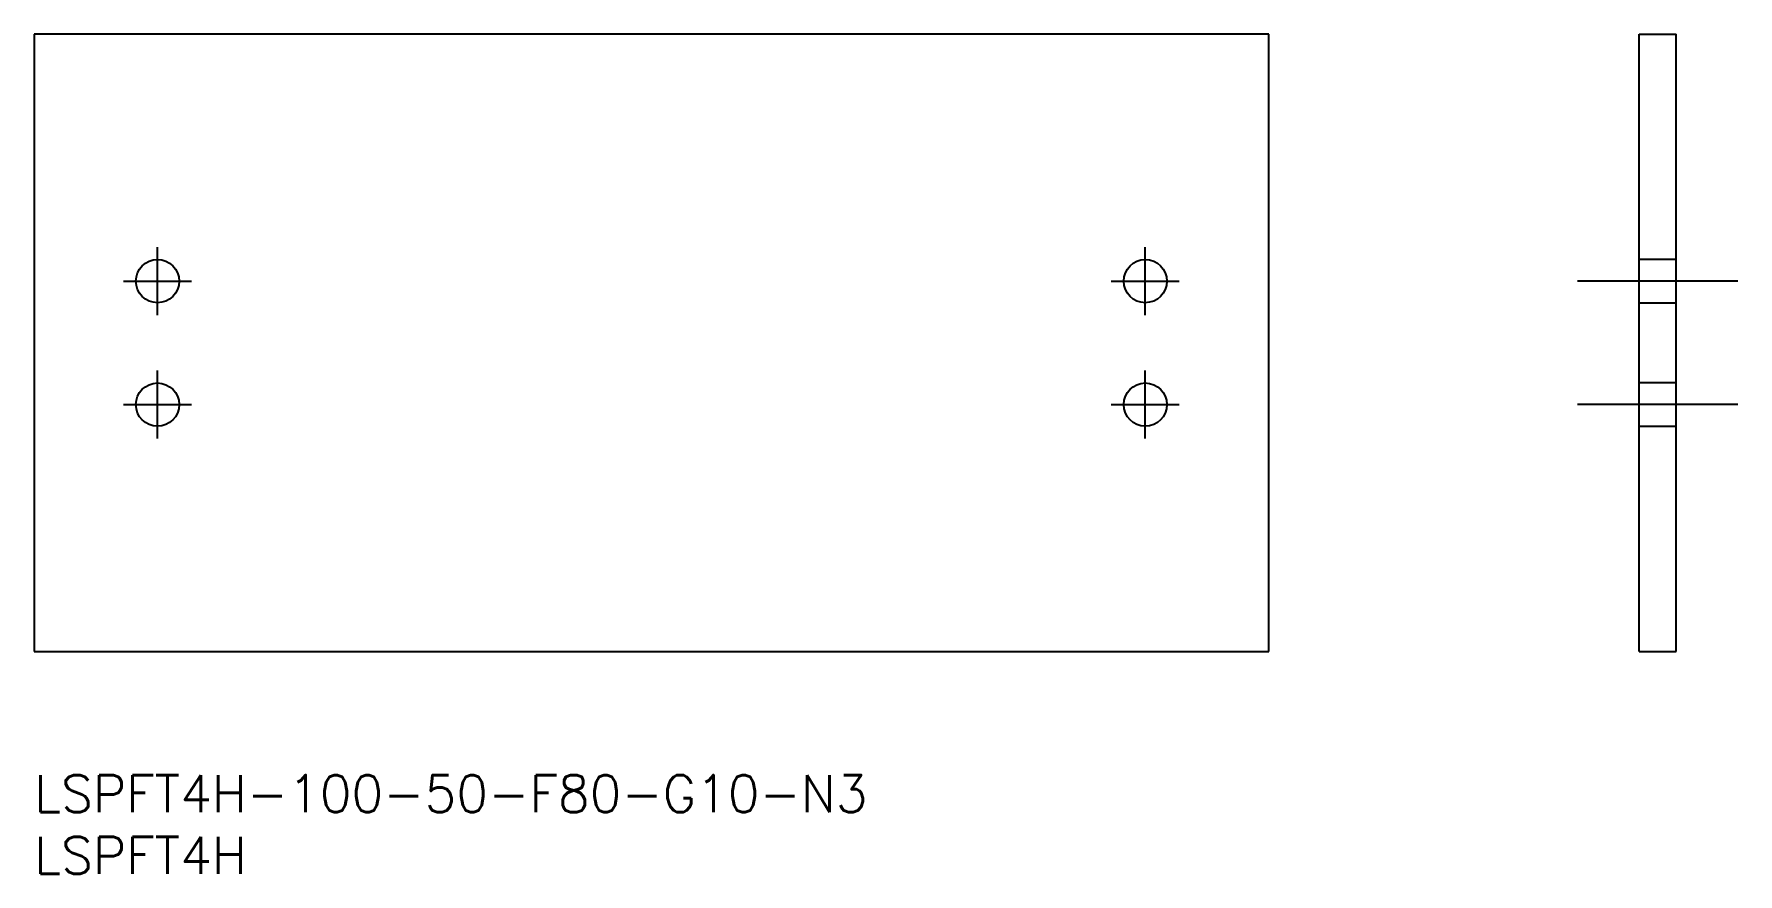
# Model space of a CAD drawing. Extents: x 0 to 138, y -8 to 60.
import ezdxf

# ---------------------------------------------------------------- set-up
doc = ezdxf.new("R2010")
doc.units = 0
doc.header["$LTSCALE"] = 0.5
doc.linetypes.add('CENTER', pattern=[50.8, 31.75, -6.35, 6.35, -6.35])
doc.linetypes.add('DASHED', pattern=[19.05, 12.7, -6.35])
for name, color, linetype in [('MSM_CENTER', 1, 'CENTER'), ('MSM_CONTINUOUS', 7, 'CONTINUOUS'), ('MSM_DASHED', 4, 'DASHED'), ('MSM_PART_NUMBER', 7, 'CONTINUOUS')]:
    doc.layers.add(name, color=color, linetype=linetype)
doc.styles.get("Standard").update_dxf_attribs({"font": 'txt.shx', "height": 3, "bigfont": 'bigfont.shx'})

msp = doc.modelspace()

# ---------------------------------------------------------------- linework, layer by layer
at = {"layer": 'MSM_CENTER'}
for p, q in [((10, 37.25), (10, 42.75)), ((90, 37.25), (90, 42.75)), ((7.25, 40), (12.75, 40)), ((87.25, 40), (92.75, 40)), ((138, 40), (125, 40)), ((10, 27.25), (10, 32.75)), ((90, 27.25), (90, 32.75)), ((7.25, 30), (12.75, 30)), ((87.25, 30), (92.75, 30)), ((138, 30), (125, 30))]:
    msp.add_line(p, q, dxfattribs=at)
at = {"layer": 'MSM_CONTINUOUS'}
for p, q in [((0, 60), (0, 10)), ((100, 60), (0, 60)), ((100, 10), (100, 60)), ((130, 60), (133, 60)), ((130, 10), (130, 60)), ((133, 10), (133, 60)), ((0, 10), (100, 10)), ((130, 10), (133, 10))]:
    msp.add_line(p, q, dxfattribs=at)
for centre in [(10, 40), (90, 40), (10, 30), (90, 30)]:
    msp.add_circle(centre, 1.75, dxfattribs=at)
at = {"layer": 'MSM_DASHED'}
for p, q in [((133, 41.75), (130, 41.75)), ((130, 38.25), (133, 38.25)), ((133, 31.75), (130, 31.75)), ((130, 28.25), (133, 28.25))]:
    msp.add_line(p, q, dxfattribs=at)

# ---------------------------------------------------------------- texts
at = {"layer": 'MSM_PART_NUMBER'}
for s, p in [('LSPFT4H-100-50-F80-G10-N3', (0, -3)), ('LSPFT4H', (0, -8))]:
    msp.add_text(s, height=3, dxfattribs=at).set_placement(p)

doc.saveas('drawing.dxf')
